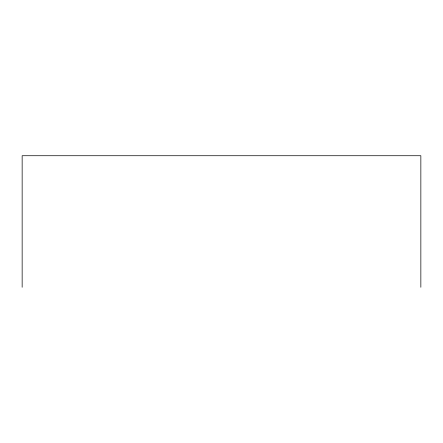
<?xml version="1.0" encoding="UTF-8"?>
<svg xmlns="http://www.w3.org/2000/svg" width="443" height="443" viewBox="0 0 443 443"><rect width="100%" height="100%" fill="white"/><g stroke="black" fill="none" stroke-linecap="round" stroke-linejoin="round"><path stroke-width="0.66" d="M420.85 287.274L420.85 155.726L22.15 155.726L22.15 287.274"/></g></svg>
